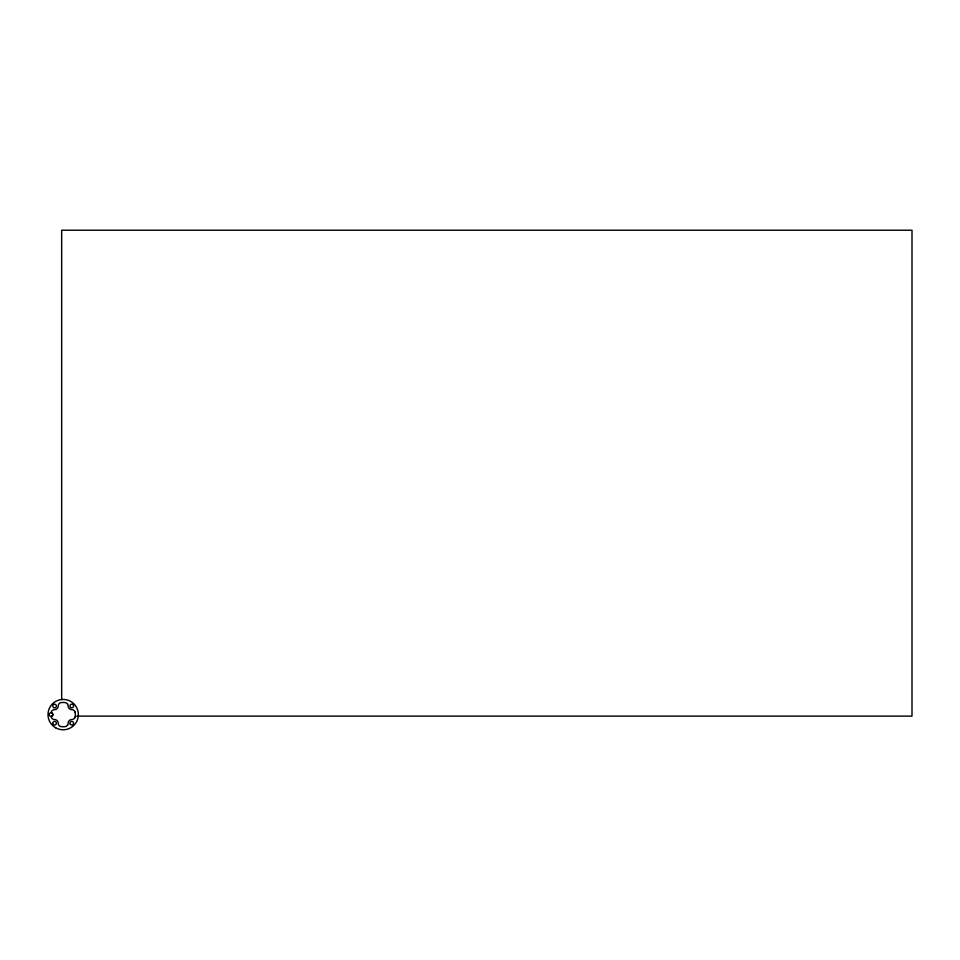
<?xml version="1.0" encoding="UTF-8"?>
<svg xmlns="http://www.w3.org/2000/svg" width="960" height="960" viewBox="0 0 960 960"><rect width="100%" height="100%" fill="white"/><g stroke="black" fill="none" stroke-linecap="round" stroke-linejoin="round"><path stroke-width="1.44" d="M52.812 715.008A1.824 1.824 0 0 1 49.8 715.932A1.824 1.824 0 0 1 50.508 712.86A1.824 1.824 0 0 1 52.812 715.008L51.3 717.084A2.76 2.76 0 0 0 51.852 718.248L52.692 718.98A4.02 4.02 0 0 0 54.684 719.544A3.648 3.648 0 0 1 58.236 723.108A4.02 4.02 0 0 0 58.788 725.1L59.532 725.94A2.76 2.76 0 0 0 60.696 726.492A12.144 12.144 0 0 0 65.556 726.516L65.676 726.492A2.76 2.76 0 0 0 66.828 725.928L67.572 725.088M76.668 716.124L912 716.124L912 230.22L61.668 230.22L61.668 699.624M67.572 704.112L66.84 703.272A2.76 2.76 0 0 0 65.676 702.708A12.144 12.144 0 0 0 60.816 702.684A2.76 2.76 0 0 0 59.532 703.272L58.8 704.112A4.02 4.02 0 0 0 58.248 706.092A3.648 3.648 0 0 1 54.684 709.656A4.02 4.02 0 0 0 52.692 710.208L51.852 710.952A2.76 2.76 0 0 0 51.288 712.116L52.848 714.36M75.072 712.116L75.096 712.236A12.144 12.144 0 0 1 75.072 717.084M75.072 717.084A2.76 2.76 0 0 1 74.52 718.248L73.68 718.98A4.02 4.02 0 0 1 71.688 719.544A3.648 3.648 0 0 0 68.136 723.108A4.02 4.02 0 0 1 67.572 725.1M75.072 712.116A2.76 2.76 0 0 0 74.52 710.952L73.68 710.22A4.02 4.02 0 0 0 71.688 709.668A3.648 3.648 0 0 1 68.136 706.092A4.02 4.02 0 0 0 67.572 704.112M53.688 707.592A1.824 1.824 0 0 0 56.412 706.008A1.824 1.824 0 0 0 53.688 704.436A1.824 1.824 0 0 0 53.688 707.592M70.86 707.592A1.824 1.824 0 0 0 73.596 706.008A1.824 1.824 0 0 0 70.86 704.436A1.824 1.824 0 0 0 70.86 707.592M53.172 724.32A1.824 1.824 0 0 0 56.292 723.864A1.824 1.824 0 0 0 54.324 721.392A1.824 1.824 0 0 0 53.172 724.32M70.344 724.32A1.824 1.824 0 0 0 73.464 723.864A1.824 1.824 0 0 0 71.508 721.392A1.824 1.824 0 0 0 70.344 724.32M55.596 727.752A15.18 15.18 0 0 0 78.372 714.6A15.18 15.18 0 0 0 55.596 701.448A15.18 15.18 0 0 0 55.596 727.752"/></g></svg>
